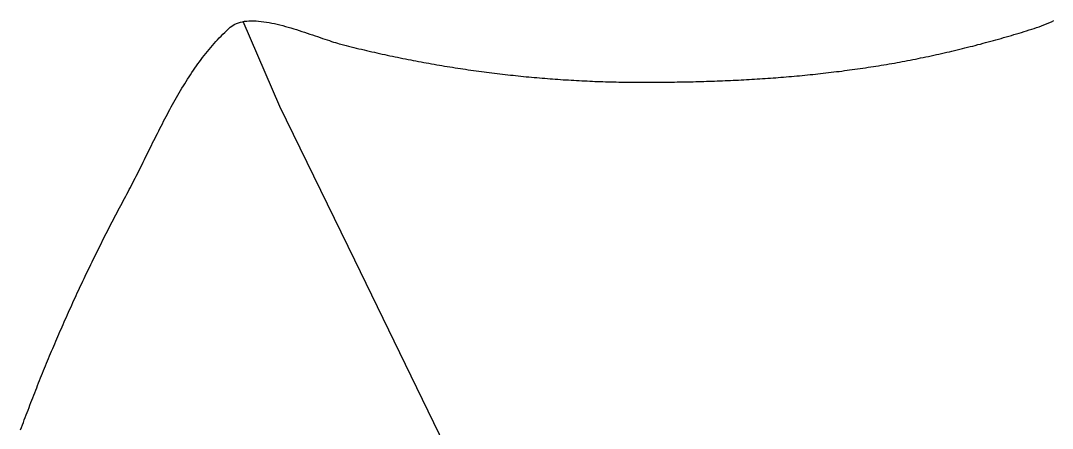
# Model space of a CAD drawing. Header units: millimetres. Extents: x 144 to 1034, y 80 to 1104.
# Drawn here: x 186.5 to 576.4, y 946.9 to 1100.8 of the extents above; entities that cross this region are included whole.
import ezdxf

# ---------------------------------------------------------------- set-up
doc = ezdxf.new("R2010")
doc.units = ezdxf.units.MM
doc.layers.add('0_0_0', color=3, linetype='Continuous')

msp = doc.modelspace()

# ---------------------------------------------------------------- linework, layer by layer
at = {"layer": '0_0_0'}
for points in [[(186.5, 946.37), (186.84, 947.31), (187.19, 948.25), (187.54, 949.18), (187.89, 950.12), (188.24, 951.06), (188.59, 951.99), (188.95, 952.93), (189.3, 953.86), (189.66, 954.79), (190.02, 955.73), (190.37, 956.66), (190.73, 957.59), (191.1, 958.52), (191.46, 959.45), (191.82, 960.38), (192.19, 961.31), (192.56, 962.24), (192.93, 963.17), (193.3, 964.1), (193.67, 965.03), (194.04, 965.95), (194.41, 966.88), (194.79, 967.81), (195.16, 968.73), (195.54, 969.66), (195.92, 970.58), (196.3, 971.5), (196.68, 972.43), (197.07, 973.35), (197.45, 974.27), (197.84, 975.19), (198.22, 976.11), (198.61, 977.03), (199, 977.95), (199.39, 978.87), (199.79, 979.79), (200.18, 980.71), (200.57, 981.63), (200.97, 982.54), (201.37, 983.46), (201.77, 984.37), (202.17, 985.29), (202.57, 986.2), (202.97, 987.12), (203.38, 988.03), (203.78, 988.94), (204.19, 989.85), (204.6, 990.76), (205.01, 991.67), (205.42, 992.58), (205.83, 993.49), (206.24, 994.4), (206.66, 995.31), (207.08, 996.22), (207.49, 997.12), (207.91, 998.03), (208.33, 998.93), (208.75, 999.84), (209.18, 1000.74), (209.6, 1001.64), (210.03, 1002.55), (210.45, 1003.45), (210.88, 1004.35), (211.31, 1005.25), (211.74, 1006.15), (212.17, 1007.05), (212.61, 1007.95), (213.04, 1008.84), (213.48, 1009.74), (213.91, 1010.64), (214.35, 1011.53), (214.79, 1012.43), (215.23, 1013.32), (215.68, 1014.21), (216.12, 1015.11), (216.56, 1016), (217.01, 1016.89), (217.46, 1017.78), (217.91, 1018.67), (218.36, 1019.56), (218.81, 1020.45), (219.26, 1021.34), (219.72, 1022.22), (220.17, 1023.11), (220.63, 1023.99), (221.09, 1024.88), (221.55, 1025.76), (222.01, 1026.65), (222.47, 1027.53), (222.93, 1028.41), (223.4, 1029.29), (223.87, 1030.17), (224.33, 1031.05), (224.8, 1031.93), (225.27, 1032.81), (225.74, 1033.68), (226.22, 1034.56), (226.66, 1035.38), (227.1, 1036.21), (227.54, 1037.05), (227.98, 1037.89), (228.42, 1038.74), (228.86, 1039.59), (229.3, 1040.44), (229.74, 1041.31), (230.18, 1042.17), (230.62, 1043.04), (231.06, 1043.92), (231.49, 1044.8), (231.93, 1045.68), (232.37, 1046.57), (232.82, 1047.45), (233.26, 1048.35), (233.7, 1049.24), (234.14, 1050.14), (234.59, 1051.04), (235.03, 1051.94), (235.48, 1052.84), (235.93, 1053.75), (236.38, 1054.65), (236.83, 1055.56), (237.28, 1056.47), (237.74, 1057.37), (238.2, 1058.28), (238.66, 1059.19), (239.12, 1060.1), (239.59, 1061.01), (240.05, 1061.91), (240.52, 1062.82), (241, 1063.73), (241.47, 1064.63), (241.95, 1065.53), (242.43, 1066.43), (242.92, 1067.33), (243.41, 1068.23), (243.9, 1069.12), (244.4, 1070.02), (244.89, 1070.9), (245.4, 1071.79), (245.91, 1072.67), (246.42, 1073.55), (246.93, 1074.42), (247.45, 1075.29), (247.98, 1076.16), (248.51, 1077.02), (249.04, 1077.88), (249.58, 1078.73), (250.13, 1079.57), (250.67, 1080.41), (251.23, 1081.25), (251.79, 1082.08), (252.35, 1082.9), (252.92, 1083.71), (253.5, 1084.52), (254.08, 1085.33), (254.67, 1086.12), (255.26, 1086.91), (255.87, 1087.69), (256.47, 1088.46), (257.09, 1089.22), (257.7, 1089.98), (258.33, 1090.73), (258.96, 1091.46), (259.6, 1092.19), (260.25, 1092.91), (260.91, 1093.62), (261.57, 1094.32), (262.24, 1095.01), (262.91, 1095.69), (263.6, 1096.36), (264.29, 1097.02), (264.99, 1097.67), (265.69, 1098.31), (266.24, 1098.75), (266.83, 1099.14), (267.46, 1099.49), (268.12, 1099.79), (268.82, 1100.04), (269.55, 1100.26), (270.31, 1100.43), (271.11, 1100.56), (271.93, 1100.66), (272.78, 1100.72), (273.66, 1100.75), (274.56, 1100.74), (275.48, 1100.7), (276.42, 1100.63), (277.38, 1100.54), (278.35, 1100.41), (279.35, 1100.27), (280.35, 1100.09), (281.36, 1099.9), (282.39, 1099.69), (283.42, 1099.45), (284.46, 1099.2), (285.51, 1098.94), (286.55, 1098.66), (287.6, 1098.37), (288.65, 1098.06), (289.7, 1097.75), (290.74, 1097.43), (291.78, 1097.1), (292.8, 1096.77), (293.82, 1096.44), (294.83, 1096.1), (295.83, 1095.76), (296.81, 1095.43), (297.78, 1095.1), (298.73, 1094.77), (299.66, 1094.45), (300.57, 1094.14), (301.46, 1093.83), (302.32, 1093.54), (303.15, 1093.26), (303.96, 1092.99), (304.74, 1092.74), (305.49, 1092.51), (306.2, 1092.29), (306.88, 1092.1), (307.52, 1091.93), (308.49, 1091.68), (309.46, 1091.44), (310.43, 1091.19), (311.4, 1090.95), (312.37, 1090.71), (313.34, 1090.47), (314.31, 1090.24), (315.29, 1090.01), (316.26, 1089.78), (317.23, 1089.55), (318.21, 1089.32), (319.18, 1089.1), (320.16, 1088.88), (321.13, 1088.66), (322.11, 1088.44), (323.09, 1088.22), (324.07, 1088.01), (325.04, 1087.8), (326.02, 1087.59), (327, 1087.38), (327.98, 1087.18), (328.96, 1086.97), (329.94, 1086.77), (330.93, 1086.57), (331.91, 1086.38), (332.89, 1086.18), (333.88, 1085.99), (334.86, 1085.8), (335.84, 1085.61), (336.83, 1085.43), (337.81, 1085.24), (338.8, 1085.06), (339.79, 1084.88), (340.77, 1084.71), (341.76, 1084.53), (342.75, 1084.36), (343.74, 1084.19), (344.72, 1084.02), (345.71, 1083.85), (346.7, 1083.69), (347.69, 1083.53), (348.68, 1083.37), (349.67, 1083.21), (350.66, 1083.06), (351.66, 1082.9), (352.65, 1082.75), (353.64, 1082.6), (354.63, 1082.46), (355.62, 1082.31), (356.62, 1082.17), (357.61, 1082.03), (358.6, 1081.89), (359.6, 1081.75), (360.59, 1081.62), (361.59, 1081.49), (362.58, 1081.36), (363.58, 1081.23), (364.57, 1081.11), (365.57, 1080.98), (366.56, 1080.86), (367.56, 1080.74), (368.56, 1080.63), (369.55, 1080.51), (370.55, 1080.4), (371.55, 1080.29), (372.55, 1080.18), (373.54, 1080.08), (374.54, 1079.97), (375.54, 1079.87), (376.54, 1079.77), (377.54, 1079.67), (378.53, 1079.58), (379.53, 1079.49), (380.53, 1079.4), (381.53, 1079.31), (382.53, 1079.22), (383.53, 1079.14), (384.53, 1079.06), (385.53, 1078.98), (386.53, 1078.9), (387.53, 1078.82), (388.53, 1078.75), (389.53, 1078.68), (390.53, 1078.61), (391.53, 1078.54), (392.53, 1078.48), (393.53, 1078.42), (394.53, 1078.36), (395.53, 1078.3), (396.53, 1078.24), (397.53, 1078.19), (398.53, 1078.14), (399.53, 1078.09), (400.53, 1078.04), (401.53, 1078), (402.53, 1077.95), (403.53, 1077.91), (404.53, 1077.87), (405.53, 1077.84), (406.53, 1077.8), (407.53, 1077.77), (408.53, 1077.74), (409.53, 1077.72), (410.53, 1077.69), (411.53, 1077.67), (412.53, 1077.65), (413.53, 1077.63), (414.53, 1077.61), (415.53, 1077.6), (416.53, 1077.59), (417.53, 1077.58), (418.53, 1077.57), (419.53, 1077.56), (420.53, 1077.56), (421.52, 1077.56), (422.53, 1077.56), (423.54, 1077.56), (424.55, 1077.56), (425.56, 1077.57), (426.57, 1077.57), (427.58, 1077.58), (428.59, 1077.59), (429.6, 1077.6), (430.61, 1077.61), (431.62, 1077.62), (432.63, 1077.63), (433.63, 1077.64), (434.64, 1077.66), (435.65, 1077.68), (436.66, 1077.69), (437.66, 1077.71), (438.67, 1077.73), (439.68, 1077.76), (440.68, 1077.78), (441.69, 1077.81), (442.7, 1077.83), (443.7, 1077.86), (444.71, 1077.89), (445.72, 1077.92), (446.72, 1077.95), (447.73, 1077.99), (448.73, 1078.02), (449.74, 1078.06), (450.74, 1078.1), (451.75, 1078.14), (452.75, 1078.18), (453.76, 1078.22), (454.76, 1078.27), (455.76, 1078.31), (456.77, 1078.36), (457.77, 1078.41), (458.77, 1078.46), (459.78, 1078.52), (460.78, 1078.57), (461.78, 1078.63), (462.79, 1078.69), (463.79, 1078.75), (464.79, 1078.81), (465.79, 1078.87), (466.79, 1078.94), (467.8, 1079), (468.8, 1079.07), (469.8, 1079.14), (470.8, 1079.22), (471.8, 1079.29), (472.8, 1079.37), (473.8, 1079.45), (474.8, 1079.53), (475.8, 1079.61), (476.8, 1079.69), (477.8, 1079.78), (478.8, 1079.87), (479.8, 1079.96), (480.8, 1080.05), (481.8, 1080.14), (482.8, 1080.24), (483.8, 1080.34), (484.8, 1080.44), (485.8, 1080.54), (486.79, 1080.65), (487.79, 1080.75), (488.79, 1080.86), (489.79, 1080.97), (490.79, 1081.09), (491.78, 1081.2), (492.78, 1081.32), (493.78, 1081.44), (494.77, 1081.56), (495.77, 1081.68), (496.77, 1081.81), (497.76, 1081.94), (498.76, 1082.07), (499.76, 1082.2), (500.75, 1082.34), (501.75, 1082.48), (502.74, 1082.62), (503.74, 1082.76), (504.73, 1082.9), (505.73, 1083.05), (506.72, 1083.2), (507.72, 1083.35), (508.71, 1083.51), (509.71, 1083.66), (510.7, 1083.82), (511.69, 1083.99), (512.69, 1084.15), (513.68, 1084.32), (514.67, 1084.49), (515.67, 1084.66), (516.66, 1084.83), (517.65, 1085.01), (518.65, 1085.19), (519.64, 1085.37), (520.63, 1085.56), (521.62, 1085.74), (522.61, 1085.93), (523.61, 1086.13), (524.6, 1086.32), (525.59, 1086.52), (526.58, 1086.72), (527.57, 1086.92), (528.56, 1087.13), (529.55, 1087.34), (530.54, 1087.55), (531.53, 1087.77), (532.52, 1087.98), (533.51, 1088.2), (534.49, 1088.42), (535.47, 1088.64), (536.45, 1088.87), (537.43, 1089.1), (538.42, 1089.33), (539.4, 1089.56), (540.38, 1089.79), (541.36, 1090.03), (542.34, 1090.27), (543.32, 1090.51), (544.3, 1090.75), (545.28, 1091), (546.26, 1091.24), (547.23, 1091.49), (548.21, 1091.75), (549.19, 1092), (550.16, 1092.26), (551.14, 1092.52), (552.11, 1092.78), (553.09, 1093.05), (554.06, 1093.31), (555.03, 1093.58), (556.01, 1093.85), (556.98, 1094.13), (557.95, 1094.4), (558.92, 1094.68), (559.89, 1094.96), (560.86, 1095.24), (561.82, 1095.53), (562.79, 1095.82), (563.75, 1096.11), (564.72, 1096.4), (565.68, 1096.7), (566.64, 1096.99), (567.61, 1097.29), (568.57, 1097.6), (569.52, 1097.9), (570.41, 1098.2), (571.32, 1098.52), (572.24, 1098.87), (573.16, 1099.24), (574.1, 1099.62), (575.05, 1100.01), (576, 1100.41), (576.96, 1100.81)], [(270.52, 1100.56), (284.28, 1068.56), (312.69, 1010.56), (395.78, 839.56)]]:
    msp.add_lwpolyline(points, dxfattribs=at)

doc.saveas('drawing.dxf')
